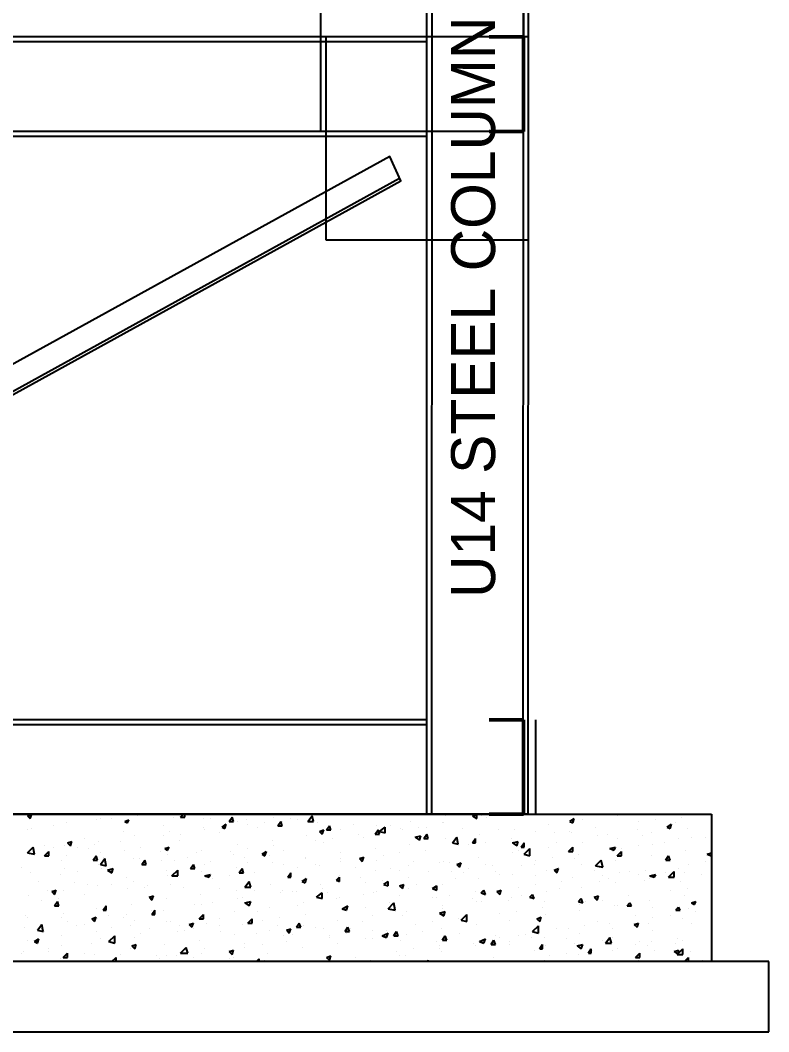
# Model space of a CAD drawing. Header units: millimetres. Extents: x -23396 to 106750, y 116 to 66281.
# Drawn here: x 90752 to 91704, y 38475 to 39760 of the extents above; entities that cross this region are included whole.
import ezdxf

# ---------------------------------------------------------------- set-up
doc = ezdxf.new("R2010")
doc.units = ezdxf.units.MM
doc.layers.add('Wall', color=1, linetype='Continuous', lineweight=50)

# ---------------------------------------------------------------- blocks, each defined once
blk = doc.blocks.new('u14 shaft')
at = {"color": 0}
for p, q in [((-6098.016, 421.79), (-6093.016, 16803.84)), ((-6090.516, 421.79), (-6085.516, 16803.84)), ((-5955.266, 421.79), (-5950.266, 16803.84)), ((-5947.766, 421.79), (-5942.766, 16803.84)), ((-6098.016, 1571.49), (-7596.616, 1571.49)), ((-6098.016, 1563.99), (-7596.616, 1563.99)), ((-6098.016, 1431.79), (-7596.616, 1431.79)), ((-6098.016, 1424.29), (-7596.616, 1424.29)), ((-6098.016, 561.49), (-7596.616, 561.49)), ((-6098.016, 553.99), (-7596.616, 553.99)), ((-5937.166, 561.49), (-5937.166, 421.79)), ((-7831.566, 421.79), (-5676.816, 421.79)), ((-5947.766, 421.79), (-7757.516, 421.79)), ((-7596.616, 421.79), (-5896.966, 421.79)), ((-6688.566, 419.64), (-6682.216, 421.79)), ((-6688.566, 419.64), (-6684.366, 415.44)), ((-6684.366, 415.44), (-6682.216, 421.79)), ((-6525.616, 421.79), (-6525.616, 421.79)), ((-6525.616, 419.64), (-6525.616, 419.64)), ((-6462.116, 417.59), (-6457.866, 421.79)), ((-6455.766, 417.59), (-6455.766, 421.79)), ((-6273.716, 411.24), (-6267.366, 419.64)), ((-6265.266, 411.24), (-6267.366, 419.64)), ((-6070.516, 419.64), (-6070.516, 419.64)), ((-6030.316, 419.64), (-6023.966, 421.79)), ((-6030.316, 419.64), (-6023.966, 415.44)), ((-6023.966, 415.44), (-6023.966, 421.79)), ((-6017.616, 419.64), (-6017.616, 419.64)), ((-5985.866, 419.64), (-5985.866, 419.64)), ((-5937.166, 421.79), (-5886.366, 421.79)), ((-5816.516, 419.64), (-5816.516, 419.64)), ((-5676.816, 421.79), (-5676.816, 203.77)), ((-6650.466, 404.84), (-6650.466, 404.84)), ((-6631.416, 409.09), (-6631.416, 409.09)), ((-6586.966, 413.29), (-6586.966, 413.29)), ((-6580.616, 415.44), (-6580.616, 415.44)), ((-6563.716, 415.44), (-6563.716, 415.44)), ((-6544.666, 411.24), (-6538.316, 413.29)), ((-6544.666, 411.24), (-6540.416, 409.09)), ((-6540.416, 409.09), (-6538.316, 413.29)), ((-6487.516, 404.84), (-6487.516, 404.84)), ((-6472.666, 417.59), (-6472.666, 417.59)), ((-6462.116, 417.59), (-6455.766, 417.59)), ((-6428.216, 415.44), (-6428.216, 415.44)), ((-6417.666, 415.44), (-6417.666, 415.44)), ((-6400.716, 402.74), (-6394.366, 406.99)), ((-6396.466, 400.64), (-6394.366, 406.99)), ((-6390.116, 411.24), (-6385.916, 417.59)), ((-6390.116, 411.24), (-6383.766, 411.24)), ((-6383.766, 411.24), (-6385.916, 417.59)), ((-6377.416, 411.24), (-6377.416, 411.24)), ((-6364.716, 413.29), (-6364.716, 413.29)), ((-6362.616, 406.99), (-6362.616, 406.99)), ((-6337.216, 409.09), (-6337.216, 409.09)), ((-6324.516, 417.59), (-6324.516, 417.59)), ((-6318.166, 404.84), (-6313.916, 411.24)), ((-6318.166, 404.84), (-6311.816, 404.84)), ((-6311.816, 404.84), (-6313.916, 411.24)), ((-6311.816, 411.24), (-6311.816, 411.24)), ((-6299.116, 415.44), (-6299.116, 415.44)), ((-6288.516, 413.29), (-6288.516, 413.29)), ((-6273.716, 411.24), (-6265.266, 411.24)), ((-6258.916, 409.09), (-6258.916, 409.09)), ((-6246.216, 398.49), (-6241.966, 404.84)), ((-6239.866, 398.49), (-6241.966, 404.84)), ((-6205.966, 406.99), (-6205.966, 406.99)), ((-6172.116, 404.84), (-6172.116, 404.84)), ((-6150.966, 404.84), (-6150.966, 404.84)), ((-6121.316, 411.24), (-6121.316, 411.24)), ((-6074.766, 409.09), (-6074.766, 409.09)), ((-6072.616, 409.09), (-6072.616, 409.09)), ((-6009.116, 417.59), (-6009.116, 417.59)), ((-5918.116, 406.99), (-5918.116, 406.99)), ((-5886.366, 411.24), (-5880.016, 415.44)), ((-5886.366, 411.24), (-5882.116, 409.09)), ((-5882.116, 409.09), (-5880.016, 415.44)), ((-5867.316, 413.29), (-5867.316, 413.29)), ((-5784.766, 411.24), (-5784.766, 411.24)), ((-5759.366, 413.29), (-5759.366, 413.29)), ((-5742.416, 402.74), (-5736.066, 406.99)), ((-5738.216, 400.64), (-5736.066, 406.99)), ((-5729.716, 409.09), (-5729.716, 409.09)), ((-5721.266, 417.59), (-5721.266, 417.59)), ((-6688.566, 398.49), (-6688.566, 398.49)), ((-6682.216, 400.64), (-6682.216, 400.64)), ((-6546.766, 396.44), (-6546.766, 396.44)), ((-6529.816, 390.04), (-6529.816, 390.04)), ((-6487.516, 390.04), (-6487.516, 390.04)), ((-6479.016, 396.44), (-6479.016, 396.44)), ((-6462.116, 392.14), (-6462.116, 392.14)), ((-6428.216, 402.74), (-6428.216, 402.74)), ((-6426.116, 398.49), (-6426.116, 398.49)), ((-6404.966, 394.29), (-6404.966, 394.29)), ((-6400.716, 402.74), (-6396.466, 400.64)), ((-6347.816, 402.74), (-6347.816, 402.74)), ((-6275.816, 390.04), (-6275.816, 390.04)), ((-6256.766, 396.44), (-6250.416, 398.49)), ((-6256.766, 396.44), (-6252.566, 392.14)), ((-6252.566, 392.14), (-6250.416, 398.49)), ((-6246.216, 398.49), (-6239.866, 398.49)), ((-6225.016, 398.49), (-6225.016, 398.49)), ((-6199.616, 392.14), (-6199.616, 392.14)), ((-6174.216, 392.14), (-6170.016, 398.49)), ((-6174.216, 392.14), (-6167.866, 392.14)), ((-6167.866, 392.14), (-6170.016, 398.49)), ((-6167.866, 396.44), (-6159.416, 402.74)), ((-6167.866, 396.44), (-6159.416, 394.29)), ((-6159.416, 394.29), (-6159.416, 402.74)), ((-6136.116, 400.64), (-6136.116, 400.64)), ((-6134.016, 398.49), (-6134.016, 398.49)), ((-6114.966, 387.94), (-6106.516, 390.04)), ((-6110.716, 402.74), (-6110.716, 402.74)), ((-6108.616, 383.69), (-6106.516, 390.04)), ((-6102.266, 385.79), (-6098.016, 392.14)), ((-6098.016, 402.74), (-6098.016, 402.74)), ((-6095.916, 385.79), (-6098.016, 392.14)), ((-6045.116, 400.64), (-6045.116, 400.64)), ((-6019.716, 392.14), (-6019.716, 392.14)), ((-5992.216, 398.49), (-5992.216, 398.49)), ((-5968.916, 398.49), (-5968.916, 398.49)), ((-5937.166, 396.44), (-5937.166, 396.44)), ((-5909.666, 394.29), (-5909.666, 394.29)), ((-5886.366, 396.44), (-5886.366, 396.44)), ((-5884.266, 394.29), (-5884.266, 394.29)), ((-5848.266, 402.74), (-5848.266, 402.74)), ((-5846.166, 390.04), (-5846.166, 390.04)), ((-5831.316, 392.14), (-5831.316, 392.14)), ((-5786.866, 398.49), (-5786.866, 398.49)), ((-5778.416, 390.04), (-5778.416, 390.04)), ((-5765.716, 394.29), (-5765.716, 394.29)), ((-5742.416, 402.74), (-5738.216, 400.64)), ((-5712.816, 400.64), (-5712.816, 400.64)), ((-6663.166, 375.19), (-6663.166, 375.19)), ((-6633.566, 375.19), (-6633.566, 375.19)), ((-6629.316, 379.49), (-6622.966, 381.54)), ((-6629.316, 379.49), (-6625.066, 375.19)), ((-6625.066, 375.19), (-6622.966, 381.54)), ((-6603.916, 385.79), (-6603.916, 385.79)), ((-6589.116, 377.34), (-6589.116, 377.34)), ((-6582.766, 381.54), (-6582.766, 381.54)), ((-6551.016, 381.54), (-6551.016, 381.54)), ((-6464.216, 383.69), (-6464.216, 383.69)), ((-6377.416, 377.34), (-6377.416, 377.34)), ((-6326.616, 383.69), (-6326.616, 383.69)), ((-6324.516, 375.19), (-6324.516, 375.19)), ((-6263.116, 383.69), (-6263.116, 383.69)), ((-6250.416, 379.49), (-6250.416, 379.49)), ((-6237.716, 385.79), (-6237.716, 385.79)), ((-6191.166, 387.94), (-6191.166, 387.94)), ((-6123.416, 377.34), (-6123.416, 377.34)), ((-6114.966, 387.94), (-6108.616, 383.69)), ((-6102.266, 385.79), (-6095.916, 385.79)), ((-6070.516, 385.79), (-6070.516, 385.79)), ((-6059.916, 379.49), (-6053.566, 387.94)), ((-6059.916, 379.49), (-6051.466, 377.34)), ((-6051.466, 377.34), (-6053.566, 387.94)), ((-6036.666, 377.34), (-6036.666, 377.34)), ((-6030.316, 379.49), (-6026.066, 385.79)), ((-6030.316, 379.49), (-6026.066, 379.49)), ((-6026.066, 379.49), (-6026.066, 385.79)), ((-6011.266, 379.49), (-6011.266, 379.49)), ((-5973.166, 385.79), (-5973.166, 385.79)), ((-5971.016, 379.49), (-5962.566, 381.54)), ((-5971.016, 379.49), (-5964.666, 375.19)), ((-5964.666, 375.19), (-5962.566, 381.54)), ((-5958.316, 373.14), (-5954.116, 379.49)), ((-5954.116, 373.14), (-5954.116, 379.49)), ((-5905.416, 379.49), (-5905.416, 379.49)), ((-5867.316, 379.49), (-5867.316, 379.49)), ((-5816.516, 385.79), (-5816.516, 385.79)), ((-5784.766, 375.19), (-5784.766, 375.19)), ((-5763.616, 377.34), (-5763.616, 377.34)), ((-5746.666, 379.49), (-5746.666, 379.49)), ((-5725.516, 385.79), (-5725.516, 385.79)), ((-5706.466, 387.94), (-5706.466, 387.94)), ((-5685.266, 387.94), (-5685.266, 387.94)), ((-6688.566, 364.64), (-6680.116, 373.14)), ((-6688.566, 364.64), (-6678.016, 362.54)), ((-6684.366, 368.84), (-6684.366, 368.84)), ((-6684.366, 362.54), (-6684.366, 362.54)), ((-6678.016, 362.54), (-6680.116, 373.14)), ((-6678.016, 364.64), (-6678.016, 364.64)), ((-6663.166, 360.39), (-6656.816, 366.74)), ((-6663.166, 360.39), (-6656.816, 360.39)), ((-6656.816, 360.39), (-6656.816, 366.74)), ((-6650.466, 373.14), (-6650.466, 373.14)), ((-6631.416, 360.39), (-6631.416, 360.39)), ((-6614.516, 373.14), (-6614.516, 373.14)), ((-6597.566, 370.99), (-6597.566, 370.99)), ((-6591.216, 354.04), (-6586.966, 360.39)), ((-6584.866, 354.04), (-6586.966, 360.39)), ((-6580.616, 364.64), (-6580.616, 364.64)), ((-6544.666, 368.84), (-6544.666, 368.84)), ((-6521.366, 373.14), (-6521.366, 373.14)), ((-6491.716, 366.74), (-6491.716, 366.74)), ((-6485.366, 370.99), (-6479.016, 373.14)), ((-6485.366, 370.99), (-6481.166, 368.84)), ((-6481.166, 368.84), (-6479.016, 373.14)), ((-6481.166, 362.54), (-6481.166, 362.54)), ((-6438.816, 364.64), (-6438.816, 364.64)), ((-6430.366, 368.84), (-6430.366, 368.84)), ((-6388.016, 366.74), (-6388.016, 366.74)), ((-6383.766, 362.54), (-6383.766, 362.54)), ((-6362.616, 370.99), (-6362.616, 370.99)), ((-6341.466, 362.54), (-6335.116, 366.74)), ((-6341.466, 362.54), (-6337.216, 360.39)), ((-6337.216, 360.39), (-6335.116, 366.74)), ((-6330.866, 360.39), (-6330.866, 360.39)), ((-6309.716, 368.84), (-6309.716, 368.84)), ((-6225.016, 364.64), (-6225.016, 364.64)), ((-6174.216, 370.99), (-6174.216, 370.99)), ((-6161.516, 360.39), (-6161.516, 360.39)), ((-6138.266, 364.64), (-6138.266, 364.64)), ((-6100.166, 368.84), (-6100.166, 368.84)), ((-5971.016, 364.64), (-5971.016, 364.64)), ((-5962.566, 368.84), (-5962.566, 368.84)), ((-5958.316, 373.14), (-5954.116, 373.14)), ((-5954.116, 362.54), (-5945.616, 370.99)), ((-5954.116, 362.54), (-5945.616, 360.39)), ((-5945.616, 360.39), (-5945.616, 370.99)), ((-5918.116, 373.14), (-5918.116, 373.14)), ((-5888.466, 366.74), (-5882.116, 373.14)), ((-5888.466, 366.74), (-5882.116, 366.74)), ((-5882.116, 366.74), (-5882.116, 373.14)), ((-5873.666, 362.54), (-5873.666, 362.54)), ((-5827.116, 370.99), (-5818.616, 373.14)), ((-5827.116, 370.99), (-5820.766, 368.84)), ((-5822.866, 366.74), (-5822.866, 366.74)), ((-5820.766, 368.84), (-5818.616, 373.14)), ((-5816.516, 360.39), (-5810.166, 366.74)), ((-5816.516, 360.39), (-5810.166, 360.39)), ((-5810.166, 370.99), (-5810.166, 370.99)), ((-5810.166, 360.39), (-5810.166, 366.74)), ((-5765.716, 360.39), (-5765.716, 360.39)), ((-5744.566, 354.04), (-5740.316, 360.39)), ((-5738.216, 354.04), (-5740.316, 360.39)), ((-5714.916, 368.84), (-5714.916, 368.84)), ((-5683.166, 362.54), (-5676.816, 364.64)), ((-5683.166, 362.54), (-5676.816, 360.39)), ((-5676.816, 360.39), (-5676.816, 360.39)), ((-6637.766, 354.04), (-6637.766, 354.04)), ((-6591.216, 354.04), (-6584.866, 354.04)), ((-6582.766, 347.69), (-6582.766, 347.69)), ((-6580.616, 347.69), (-6574.266, 356.19)), ((-6580.616, 347.69), (-6572.166, 345.59)), ((-6576.416, 358.34), (-6576.416, 358.34)), ((-6572.166, 345.59), (-6574.266, 356.19)), ((-6531.966, 356.19), (-6531.966, 356.19)), ((-6523.466, 356.19), (-6523.466, 356.19)), ((-6519.266, 347.69), (-6515.016, 354.04)), ((-6519.266, 347.69), (-6512.916, 347.69)), ((-6512.916, 347.69), (-6515.016, 354.04)), ((-6515.016, 349.84), (-6515.016, 349.84)), ((-6489.616, 354.04), (-6489.616, 354.04)), ((-6470.566, 354.04), (-6470.566, 354.04)), ((-6451.516, 358.34), (-6451.516, 358.34)), ((-6447.266, 341.39), (-6443.066, 347.69)), ((-6440.916, 341.39), (-6443.066, 347.69)), ((-6426.116, 347.69), (-6426.116, 347.69)), ((-6417.666, 351.89), (-6417.666, 351.89)), ((-6366.866, 358.34), (-6366.866, 358.34)), ((-6362.616, 349.84), (-6362.616, 349.84)), ((-6326.616, 349.84), (-6326.616, 349.84)), ((-6309.716, 347.69), (-6309.716, 347.69)), ((-6277.966, 358.34), (-6277.966, 358.34)), ((-6277.966, 356.19), (-6277.966, 356.19)), ((-6263.116, 347.69), (-6263.116, 347.69)), ((-6256.766, 345.59), (-6256.766, 345.59)), ((-6225.016, 356.19), (-6225.016, 356.19)), ((-6225.016, 351.89), (-6225.016, 351.89)), ((-6197.516, 356.19), (-6191.166, 358.34)), ((-6197.516, 356.19), (-6193.266, 351.89)), ((-6193.266, 351.89), (-6191.166, 358.34)), ((-6172.116, 354.04), (-6172.116, 354.04)), ((-6125.566, 345.59), (-6125.566, 345.59)), ((-6117.066, 351.89), (-6117.066, 351.89)), ((-6078.966, 349.84), (-6078.966, 349.84)), ((-6072.616, 351.89), (-6072.616, 351.89)), ((-6064.166, 349.84), (-6064.166, 349.84)), ((-6053.566, 347.69), (-6047.216, 349.84)), ((-6053.566, 347.69), (-6049.366, 343.49)), ((-6049.366, 343.49), (-6047.216, 349.84)), ((-6021.816, 358.34), (-6021.816, 358.34)), ((-6021.816, 358.34), (-6021.816, 358.34)), ((-6011.266, 347.69), (-6011.266, 347.69)), ((-6000.666, 345.59), (-6000.666, 345.59)), ((-5958.316, 345.59), (-5958.316, 345.59)), ((-5939.266, 347.69), (-5939.266, 347.69)), ((-5937.166, 354.04), (-5937.166, 354.04)), ((-5911.766, 358.34), (-5911.766, 358.34)), ((-5880.016, 356.19), (-5880.016, 356.19)), ((-5869.416, 347.69), (-5869.416, 347.69)), ((-5848.266, 345.59), (-5839.816, 354.04)), ((-5848.266, 345.59), (-5837.666, 343.49)), ((-5837.666, 343.49), (-5839.816, 354.04)), ((-5818.616, 354.04), (-5818.616, 354.04)), ((-5744.566, 354.04), (-5738.216, 354.04)), ((-5710.666, 347.69), (-5710.666, 347.69)), ((-5685.266, 351.89), (-5685.266, 351.89)), ((-6697.066, 343.49), (-6697.066, 343.49)), ((-6684.366, 335.04), (-6684.366, 335.04)), ((-6639.916, 332.89), (-6639.916, 332.89)), ((-6633.566, 341.39), (-6633.566, 341.39)), ((-6614.516, 337.09), (-6614.516, 337.09)), ((-6578.516, 341.39), (-6578.516, 341.39)), ((-6570.066, 339.24), (-6561.566, 341.39)), ((-6570.066, 339.24), (-6563.716, 335.04)), ((-6563.716, 335.04), (-6561.566, 341.39)), ((-6483.266, 339.24), (-6483.266, 339.24)), ((-6481.166, 330.74), (-6481.166, 330.74)), ((-6474.816, 330.74), (-6466.316, 339.24)), ((-6474.816, 330.74), (-6466.316, 330.74)), ((-6466.316, 330.74), (-6466.316, 339.24)), ((-6447.266, 341.39), (-6440.916, 341.39)), ((-6430.366, 337.09), (-6430.366, 337.09)), ((-6426.116, 330.74), (-6417.666, 332.89)), ((-6426.116, 330.74), (-6419.766, 328.64)), ((-6419.766, 328.64), (-6417.666, 332.89)), ((-6390.116, 330.74), (-6390.116, 330.74)), ((-6379.566, 343.49), (-6379.566, 343.49)), ((-6375.316, 335.04), (-6371.066, 341.39)), ((-6375.316, 335.04), (-6368.966, 335.04)), ((-6368.966, 335.04), (-6371.066, 341.39)), ((-6352.016, 335.04), (-6352.016, 335.04)), ((-6303.366, 328.64), (-6299.116, 335.04)), ((-6299.116, 328.64), (-6299.116, 335.04)), ((-6288.516, 343.49), (-6288.516, 343.49)), ((-6227.166, 330.74), (-6227.166, 330.74)), ((-6203.866, 343.49), (-6203.866, 343.49)), ((-6174.216, 339.24), (-6174.216, 339.24)), ((-6150.966, 341.39), (-6150.966, 341.39)), ((-6138.266, 339.24), (-6138.266, 339.24)), ((-6095.916, 337.09), (-6095.916, 337.09)), ((-6062.066, 337.09), (-6062.066, 337.09)), ((-6043.016, 335.04), (-6043.016, 335.04)), ((-6036.666, 341.39), (-6036.666, 341.39)), ((-5996.416, 337.09), (-5996.416, 337.09)), ((-5990.066, 332.89), (-5990.066, 332.89)), ((-5971.016, 332.89), (-5971.016, 332.89)), ((-5937.166, 330.74), (-5937.166, 330.74)), ((-5920.216, 339.24), (-5920.216, 339.24)), ((-5909.666, 339.24), (-5903.316, 341.39)), ((-5909.666, 339.24), (-5905.416, 335.04)), ((-5905.416, 335.04), (-5903.316, 341.39)), ((-5903.316, 343.49), (-5903.316, 343.49)), ((-5850.366, 339.24), (-5850.366, 339.24)), ((-5837.666, 330.74), (-5837.666, 330.74)), ((-5812.266, 335.04), (-5812.266, 335.04)), ((-5797.466, 337.09), (-5797.466, 337.09)), ((-5784.766, 332.89), (-5784.766, 332.89)), ((-5774.166, 339.24), (-5774.166, 339.24)), ((-5767.816, 330.74), (-5759.366, 332.89)), ((-5767.816, 330.74), (-5761.466, 328.64)), ((-5761.466, 328.64), (-5759.366, 332.89)), ((-5744.566, 335.04), (-5744.566, 335.04)), ((-5740.316, 328.64), (-5731.866, 337.09)), ((-5731.866, 328.64), (-5731.866, 337.09)), ((-5725.516, 341.39), (-5725.516, 341.39)), ((-5717.016, 335.04), (-5717.016, 335.04)), ((-5691.616, 332.89), (-5691.616, 332.89)), ((-6671.666, 322.29), (-6671.666, 322.29)), ((-6618.716, 320.24), (-6618.716, 320.24)), ((-6599.666, 318.09), (-6599.666, 318.09)), ((-6584.866, 315.94), (-6584.866, 315.94)), ((-6563.716, 318.09), (-6563.716, 318.09)), ((-6542.516, 328.64), (-6542.516, 328.64)), ((-6531.966, 322.29), (-6531.966, 322.29)), ((-6510.766, 315.94), (-6510.766, 315.94)), ((-6476.916, 318.09), (-6476.916, 318.09)), ((-6415.516, 326.54), (-6415.516, 326.54)), ((-6366.866, 313.79), (-6360.516, 322.29)), ((-6358.366, 313.79), (-6360.516, 322.29)), ((-6328.766, 318.09), (-6328.766, 318.09)), ((-6303.366, 328.64), (-6299.116, 328.64)), ((-6282.166, 322.29), (-6275.816, 326.54)), ((-6282.166, 322.29), (-6277.966, 320.24)), ((-6277.966, 320.24), (-6275.816, 326.54)), ((-6277.966, 324.44), (-6277.966, 324.44)), ((-6254.666, 318.09), (-6254.666, 318.09)), ((-6231.366, 324.44), (-6227.166, 328.64)), ((-6231.366, 324.44), (-6227.166, 322.29)), ((-6227.166, 322.29), (-6227.166, 328.64)), ((-6195.416, 328.64), (-6195.416, 328.64)), ((-6189.066, 320.24), (-6189.066, 320.24)), ((-6163.666, 324.44), (-6163.666, 324.44)), ((-6161.516, 318.09), (-6155.166, 322.29)), ((-6161.516, 318.09), (-6155.166, 315.94)), ((-6155.166, 315.94), (-6155.166, 322.29)), ((-6138.266, 315.94), (-6131.916, 318.09)), ((-6138.266, 315.94), (-6134.016, 311.74)), ((-6134.016, 311.74), (-6131.916, 318.09)), ((-6125.566, 328.64), (-6125.566, 328.64)), ((-6112.866, 318.09), (-6112.866, 318.09)), ((-6089.566, 311.74), (-6083.216, 315.94)), ((-6083.216, 309.59), (-6083.216, 315.94)), ((-6074.766, 318.09), (-6074.766, 318.09)), ((-6055.716, 326.54), (-6055.716, 326.54)), ((-6021.816, 326.54), (-6021.816, 326.54)), ((-5937.166, 318.09), (-5937.166, 318.09)), ((-5899.066, 322.29), (-5899.066, 322.29)), ((-5882.116, 328.64), (-5882.116, 328.64)), ((-5841.916, 322.29), (-5841.916, 322.29)), ((-5829.216, 326.54), (-5829.216, 326.54)), ((-5818.616, 320.24), (-5818.616, 320.24)), ((-5776.316, 324.44), (-5776.316, 324.44)), ((-5767.816, 326.54), (-5767.816, 326.54)), ((-5740.316, 328.64), (-5731.866, 328.64)), ((-5723.366, 322.29), (-5723.366, 322.29)), ((-6686.466, 301.14), (-6686.466, 301.14)), ((-6658.966, 309.59), (-6658.966, 309.59)), ((-6652.616, 307.49), (-6646.266, 309.59)), ((-6652.616, 307.49), (-6648.366, 303.29)), ((-6648.366, 303.29), (-6646.266, 309.59)), ((-6635.666, 309.59), (-6635.666, 309.59)), ((-6603.916, 303.29), (-6603.916, 303.29)), ((-6540.416, 311.74), (-6540.416, 311.74)), ((-6515.016, 313.79), (-6515.016, 313.79)), ((-6508.666, 298.99), (-6502.316, 301.14)), ((-6504.416, 294.79), (-6502.316, 301.14)), ((-6457.866, 313.79), (-6457.866, 313.79)), ((-6432.466, 303.29), (-6432.466, 303.29)), ((-6404.966, 311.74), (-6404.966, 311.74)), ((-6379.566, 309.59), (-6379.566, 309.59)), ((-6366.866, 313.79), (-6358.366, 313.79)), ((-6352.016, 309.59), (-6352.016, 309.59)), ((-6313.916, 305.39), (-6313.916, 305.39)), ((-6311.816, 309.59), (-6311.816, 309.59)), ((-6297.016, 307.49), (-6297.016, 307.49)), ((-6290.666, 307.49), (-6290.666, 307.49)), ((-6261.016, 298.99), (-6252.566, 305.39)), ((-6252.566, 311.74), (-6252.566, 311.74)), ((-6252.566, 296.94), (-6252.566, 305.39)), ((-6244.066, 305.39), (-6244.066, 305.39)), ((-6191.166, 303.29), (-6191.166, 303.29)), ((-6176.366, 305.39), (-6176.366, 305.39)), ((-6172.116, 307.49), (-6172.116, 307.49)), ((-6138.266, 301.14), (-6138.266, 301.14)), ((-6125.566, 311.74), (-6125.566, 311.74)), ((-6089.566, 311.74), (-6083.216, 309.59)), ((-6064.166, 301.14), (-6064.166, 301.14)), ((-6026.066, 307.49), (-6026.066, 307.49)), ((-6017.616, 305.39), (-6013.366, 309.59)), ((-6017.616, 305.39), (-6011.266, 303.29)), ((-6011.266, 303.29), (-6013.366, 309.59)), ((-5994.316, 307.49), (-5987.966, 309.59)), ((-5994.316, 307.49), (-5990.066, 303.29)), ((-5990.066, 303.29), (-5987.966, 309.59)), ((-5962.566, 313.79), (-5962.566, 313.79)), ((-5958.316, 301.14), (-5958.316, 301.14)), ((-5945.616, 298.99), (-5941.416, 303.29)), ((-5939.266, 296.94), (-5941.416, 303.29)), ((-5920.216, 307.49), (-5920.216, 307.49)), ((-5901.166, 311.74), (-5901.166, 311.74)), ((-5869.416, 313.79), (-5869.416, 313.79)), ((-5850.366, 298.99), (-5844.016, 301.14)), ((-5846.166, 294.79), (-5844.016, 301.14)), ((-5799.566, 301.14), (-5799.566, 301.14)), ((-5738.216, 309.59), (-5738.216, 309.59)), ((-5717.016, 301.14), (-5717.016, 301.14)), ((-5712.816, 311.74), (-5712.816, 311.74)), ((-6667.416, 294.79), (-6667.416, 294.79)), ((-6648.366, 286.34), (-6644.116, 292.64)), ((-6648.366, 286.34), (-6642.016, 286.34)), ((-6642.016, 286.34), (-6644.116, 292.64)), ((-6642.016, 296.94), (-6642.016, 296.94)), ((-6576.416, 279.99), (-6572.166, 286.34)), ((-6572.166, 279.99), (-6572.166, 286.34)), ((-6534.066, 288.44), (-6534.066, 288.44)), ((-6508.666, 298.99), (-6504.416, 294.79)), ((-6483.266, 296.94), (-6483.266, 296.94)), ((-6440.916, 288.44), (-6440.916, 288.44)), ((-6430.366, 288.44), (-6430.366, 288.44)), ((-6415.516, 290.59), (-6415.516, 290.59)), ((-6377.416, 296.94), (-6377.416, 296.94)), ((-6371.066, 298.99), (-6371.066, 298.99)), ((-6366.866, 290.59), (-6358.366, 292.64)), ((-6366.866, 290.59), (-6360.516, 286.34)), ((-6360.516, 286.34), (-6358.366, 292.64)), ((-6288.516, 286.34), (-6288.516, 286.34)), ((-6280.066, 290.59), (-6280.066, 290.59)), ((-6261.016, 298.99), (-6252.566, 296.94)), ((-6231.366, 296.94), (-6231.366, 296.94)), ((-6227.166, 298.99), (-6227.166, 298.99)), ((-6222.916, 282.09), (-6214.466, 286.34)), ((-6216.566, 279.99), (-6214.466, 286.34)), ((-6155.166, 282.09), (-6146.716, 290.59)), ((-6153.066, 290.59), (-6153.066, 290.59)), ((-6144.616, 279.99), (-6146.716, 290.59)), ((-6089.566, 298.99), (-6089.566, 298.99)), ((-6083.216, 298.99), (-6083.216, 298.99)), ((-6074.766, 286.34), (-6074.766, 286.34)), ((-6030.316, 296.94), (-6030.316, 296.94)), ((-6023.966, 292.64), (-6023.966, 292.64)), ((-6017.616, 292.64), (-6017.616, 292.64)), ((-5977.366, 294.79), (-5977.366, 294.79)), ((-5973.166, 298.99), (-5973.166, 298.99)), ((-5945.616, 298.99), (-5939.266, 296.94)), ((-5924.466, 292.64), (-5924.466, 292.64)), ((-5873.666, 292.64), (-5869.416, 296.94)), ((-5873.666, 292.64), (-5867.316, 290.59)), ((-5871.566, 288.44), (-5871.566, 288.44)), ((-5867.316, 290.59), (-5869.416, 296.94)), ((-5863.066, 292.64), (-5863.066, 292.64)), ((-5850.366, 298.99), (-5846.166, 294.79)), ((-5837.666, 294.79), (-5837.666, 294.79)), ((-5820.766, 286.34), (-5820.766, 286.34)), ((-5816.516, 286.34), (-5816.516, 286.34)), ((-5801.716, 286.34), (-5797.466, 290.59)), ((-5801.716, 286.34), (-5795.366, 286.34)), ((-5795.366, 286.34), (-5797.466, 290.59)), ((-5767.816, 294.79), (-5767.816, 294.79)), ((-5706.466, 290.59), (-5700.116, 292.64)), ((-5706.466, 290.59), (-5702.216, 288.44)), ((-5702.216, 288.44), (-5700.116, 292.64)), ((-6690.716, 271.49), (-6690.716, 271.49)), ((-6688.566, 269.39), (-6688.566, 269.39)), ((-6637.766, 269.39), (-6637.766, 269.39)), ((-6635.666, 275.69), (-6635.666, 275.69)), ((-6593.316, 267.29), (-6586.966, 269.39)), ((-6589.116, 263.04), (-6586.966, 269.39)), ((-6586.966, 282.09), (-6586.966, 282.09)), ((-6576.416, 279.99), (-6572.166, 279.99)), ((-6567.916, 271.49), (-6567.916, 271.49)), ((-6546.766, 269.39), (-6546.766, 269.39)), ((-6542.516, 273.64), (-6542.516, 273.64)), ((-6504.416, 273.64), (-6500.216, 279.99)), ((-6504.416, 279.99), (-6504.416, 279.99)), ((-6504.416, 273.64), (-6500.216, 273.64)), ((-6500.216, 273.64), (-6500.216, 279.99)), ((-6487.516, 279.99), (-6487.516, 279.99)), ((-6434.566, 267.29), (-6428.216, 273.64)), ((-6432.466, 269.39), (-6432.466, 269.39)), ((-6428.216, 267.29), (-6428.216, 273.64)), ((-6381.666, 277.84), (-6381.666, 277.84)), ((-6347.816, 277.84), (-6347.816, 277.84)), ((-6330.866, 284.19), (-6330.866, 284.19)), ((-6316.066, 269.39), (-6316.066, 269.39)), ((-6277.966, 273.64), (-6277.966, 273.64)), ((-6222.916, 282.09), (-6216.566, 279.99)), ((-6214.466, 282.09), (-6214.466, 282.09)), ((-6189.066, 284.19), (-6189.066, 284.19)), ((-6178.466, 271.49), (-6178.466, 271.49)), ((-6155.166, 282.09), (-6144.616, 279.99)), ((-6134.016, 271.49), (-6134.016, 271.49)), ((-6127.666, 277.84), (-6127.666, 277.84)), ((-6078.966, 275.69), (-6070.516, 277.84)), ((-6078.966, 275.69), (-6072.616, 271.49)), ((-6074.766, 282.09), (-6074.766, 282.09)), ((-6072.616, 271.49), (-6070.516, 277.84)), ((-6047.216, 265.14), (-6038.766, 273.64)), ((-6038.766, 263.04), (-6038.766, 273.64)), ((-5990.066, 275.69), (-5990.066, 275.69)), ((-5964.666, 277.84), (-5964.666, 277.84)), ((-5935.066, 267.29), (-5928.716, 269.39)), ((-5930.816, 263.04), (-5928.716, 269.39)), ((-5926.566, 284.19), (-5926.566, 284.19)), ((-5922.366, 273.64), (-5922.366, 273.64)), ((-5871.566, 279.99), (-5871.566, 279.99)), ((-5789.016, 271.49), (-5789.016, 271.49)), ((-5763.616, 284.19), (-5763.616, 284.19)), ((-5763.616, 269.39), (-5763.616, 269.39)), ((-5738.216, 271.49), (-5738.216, 271.49)), ((-5729.716, 279.99), (-5725.516, 284.19)), ((-5729.716, 282.09), (-5729.716, 282.09)), ((-5729.716, 279.99), (-5723.366, 279.99)), ((-5723.366, 279.99), (-5725.516, 284.19)), ((-5710.666, 282.09), (-5710.666, 282.09)), ((-5700.116, 277.84), (-5700.116, 277.84)), ((-6692.816, 254.54), (-6692.816, 254.54)), ((-6673.766, 250.34), (-6667.416, 258.84)), ((-6669.516, 258.84), (-6669.516, 258.84)), ((-6665.316, 248.24), (-6667.416, 258.84)), ((-6667.416, 258.84), (-6667.416, 258.84)), ((-6629.316, 263.04), (-6629.316, 263.04)), ((-6616.616, 256.69), (-6616.616, 256.69)), ((-6603.916, 258.84), (-6603.916, 258.84)), ((-6593.316, 267.29), (-6589.116, 263.04)), ((-6584.866, 267.29), (-6584.866, 267.29)), ((-6563.716, 254.54), (-6563.716, 254.54)), ((-6536.166, 256.69), (-6536.166, 256.69)), ((-6529.816, 265.14), (-6529.816, 265.14)), ((-6483.266, 263.04), (-6483.266, 263.04)), ((-6476.916, 263.04), (-6476.916, 263.04)), ((-6464.216, 256.69), (-6464.216, 256.69)), ((-6449.416, 258.84), (-6443.066, 260.89)), ((-6449.416, 258.84), (-6445.166, 254.54)), ((-6445.166, 254.54), (-6443.066, 260.89)), ((-6434.566, 267.29), (-6428.216, 267.29)), ((-6424.016, 260.89), (-6424.016, 260.89)), ((-6404.966, 267.29), (-6404.966, 267.29)), ((-6404.966, 256.69), (-6404.966, 256.69)), ((-6371.066, 258.84), (-6371.066, 258.84)), ((-6362.616, 260.89), (-6356.266, 267.29)), ((-6362.616, 260.89), (-6356.266, 260.89)), ((-6356.266, 260.89), (-6356.266, 267.29)), ((-6341.466, 265.14), (-6341.466, 265.14)), ((-6318.166, 256.69), (-6318.166, 256.69)), ((-6290.666, 254.54), (-6286.416, 260.89)), ((-6290.666, 254.54), (-6284.316, 254.54)), ((-6284.316, 254.54), (-6286.416, 260.89)), ((-6280.066, 256.69), (-6280.066, 256.69)), ((-6263.116, 254.54), (-6263.116, 254.54)), ((-6229.266, 265.14), (-6229.266, 265.14)), ((-6218.666, 248.24), (-6214.466, 254.54)), ((-6212.316, 248.24), (-6214.466, 254.54)), ((-6193.266, 263.04), (-6193.266, 263.04)), ((-6114.966, 258.84), (-6114.966, 258.84)), ((-6089.566, 263.04), (-6089.566, 263.04)), ((-6051.466, 267.29), (-6051.466, 267.29)), ((-6047.216, 265.14), (-6038.766, 263.04)), ((-6023.966, 258.84), (-6023.966, 258.84)), ((-5975.266, 265.14), (-5975.266, 265.14)), ((-5941.416, 248.24), (-5932.916, 256.69)), ((-5935.066, 267.29), (-5930.816, 263.04)), ((-5932.916, 246.065), (-5932.916, 256.69)), ((-5865.216, 256.69), (-5865.216, 256.69)), ((-5846.166, 263.04), (-5846.166, 263.04)), ((-5827.116, 260.89), (-5827.116, 260.89)), ((-5791.116, 258.84), (-5784.766, 260.89)), ((-5791.116, 258.84), (-5786.866, 254.54)), ((-5786.866, 254.54), (-5784.766, 260.89)), ((-5769.966, 260.89), (-5769.966, 260.89)), ((-5719.166, 267.29), (-5719.166, 267.29)), ((-5706.466, 260.89), (-5706.466, 260.89)), ((-6673.766, 250.34), (-6665.316, 248.24)), ((-6663.166, 248.24), (-6663.166, 248.24)), ((-6637.766, 241.87), (-6637.766, 241.87)), ((-6586.966, 248.24), (-6586.966, 248.24)), ((-6567.916, 233.4), (-6559.466, 241.87)), ((-6559.466, 231.265), (-6559.466, 241.87)), ((-6529.816, 239.735), (-6529.816, 239.735)), ((-6521.366, 246.065), (-6521.366, 246.065)), ((-6508.666, 252.49), (-6508.666, 252.49)), ((-6466.316, 248.24), (-6466.316, 248.24)), ((-6455.766, 250.34), (-6455.766, 250.34)), ((-6443.066, 252.49), (-6443.066, 252.49)), ((-6402.816, 248.24), (-6402.816, 248.24)), ((-6381.666, 244), (-6381.666, 244)), ((-6349.916, 246.065), (-6349.916, 246.065)), ((-6330.866, 250.34), (-6330.866, 250.34)), ((-6309.716, 241.87), (-6309.716, 241.87)), ((-6305.466, 250.34), (-6299.116, 252.49)), ((-6305.466, 250.34), (-6301.216, 246.065)), ((-6301.216, 246.065), (-6299.116, 252.49)), ((-6297.016, 244), (-6297.016, 244)), ((-6250.416, 252.49), (-6250.416, 252.49)), ((-6241.966, 241.87), (-6241.966, 241.87)), ((-6241.966, 239.735), (-6241.966, 239.735)), ((-6218.666, 248.24), (-6212.316, 248.24)), ((-6216.566, 246.065), (-6216.566, 246.065)), ((-6210.216, 252.49), (-6210.216, 252.49)), ((-6178.466, 250.34), (-6178.466, 250.34)), ((-6163.666, 241.87), (-6155.166, 246.065)), ((-6163.666, 241.87), (-6157.316, 239.735)), ((-6157.316, 250.34), (-6157.316, 250.34)), ((-6157.316, 239.735), (-6155.166, 246.065)), ((-6146.716, 241.87), (-6142.466, 248.24)), ((-6146.716, 241.87), (-6140.366, 241.87)), ((-6140.366, 241.87), (-6142.466, 248.24)), ((-6127.666, 244), (-6127.666, 244)), ((-6104.366, 248.24), (-6104.366, 248.24)), ((-6076.866, 252.49), (-6076.866, 252.49)), ((-6074.766, 235.535), (-6070.516, 241.87)), ((-6068.416, 235.535), (-6070.516, 241.87)), ((-6049.366, 246.065), (-6049.366, 246.065)), ((-5996.416, 241.87), (-5996.416, 241.87)), ((-5990.066, 239.735), (-5990.066, 239.735)), ((-5962.566, 241.87), (-5962.566, 241.87)), ((-5951.966, 244), (-5951.966, 244)), ((-5943.516, 239.735), (-5943.516, 239.735)), ((-5941.416, 248.24), (-5932.916, 246.065)), ((-5924.466, 239.735), (-5924.466, 239.735)), ((-5905.416, 252.49), (-5905.416, 252.49)), ((-5888.466, 252.49), (-5888.466, 252.49)), ((-5871.566, 246.065), (-5871.566, 246.065)), ((-5833.466, 231.265), (-5827.116, 239.735)), ((-5824.966, 231.265), (-5827.116, 239.735)), ((-5822.866, 252.49), (-5822.866, 252.49)), ((-5822.866, 239.735), (-5822.866, 239.735)), ((-5763.616, 250.34), (-5763.616, 250.34)), ((-6688.566, 235.535), (-6688.566, 235.535)), ((-6678.016, 233.4), (-6671.666, 237.67)), ((-6678.016, 233.4), (-6673.766, 231.265)), ((-6673.766, 231.265), (-6671.666, 237.67)), ((-6637.766, 227.05), (-6637.766, 227.05)), ((-6593.316, 231.265), (-6593.316, 231.265)), ((-6580.616, 237.67), (-6580.616, 237.67)), ((-6567.916, 235.535), (-6567.916, 235.535)), ((-6567.916, 233.4), (-6559.466, 231.265)), ((-6534.066, 227.05), (-6527.716, 229.185)), ((-6534.066, 227.05), (-6529.816, 222.785)), ((-6529.816, 222.785), (-6527.716, 229.185)), ((-6485.366, 229.185), (-6485.366, 229.185)), ((-6462.116, 216.45), (-6453.616, 224.915)), ((-6451.516, 216.45), (-6453.616, 224.915)), ((-6434.566, 235.535), (-6434.566, 235.535)), ((-6366.866, 231.265), (-6366.866, 231.265)), ((-6366.866, 224.915), (-6366.866, 224.915)), ((-6341.466, 229.185), (-6341.466, 229.185)), ((-6305.466, 233.4), (-6305.466, 233.4)), ((-6282.166, 224.915), (-6282.166, 224.915)), ((-6229.266, 231.265), (-6229.266, 231.265)), ((-6189.066, 237.67), (-6189.066, 237.67)), ((-6178.466, 237.67), (-6178.466, 237.67)), ((-6136.116, 235.535), (-6136.116, 235.535)), ((-6083.216, 233.4), (-6083.216, 233.4)), ((-6078.966, 227.05), (-6078.966, 227.05)), ((-6074.766, 235.535), (-6068.416, 235.535)), ((-6028.166, 231.265), (-6028.166, 231.265)), ((-6026.066, 227.05), (-6026.066, 227.05)), ((-6021.816, 233.4), (-6021.816, 233.4)), ((-6019.716, 233.4), (-6011.266, 237.67)), ((-6019.716, 233.4), (-6013.366, 231.265)), ((-6015.466, 235.535), (-6015.466, 235.535)), ((-6013.366, 231.265), (-6011.266, 237.67)), ((-6002.766, 229.185), (-5998.566, 235.535)), ((-6002.766, 229.185), (-5996.416, 229.185)), ((-5996.416, 229.185), (-5998.566, 235.535)), ((-5975.266, 233.4), (-5975.266, 233.4)), ((-5975.266, 229.185), (-5975.266, 229.185)), ((-5930.816, 222.785), (-5926.566, 229.185)), ((-5926.566, 222.785), (-5926.566, 229.185)), ((-5922.366, 227.05), (-5922.366, 227.05)), ((-5890.616, 237.67), (-5890.616, 237.67)), ((-5880.016, 231.265), (-5880.016, 231.265)), ((-5875.766, 227.05), (-5867.316, 229.185)), ((-5875.766, 227.05), (-5869.416, 222.785)), ((-5869.416, 222.785), (-5867.316, 229.185)), ((-5869.416, 224.915), (-5869.416, 224.915)), ((-5837.666, 235.535), (-5837.666, 235.535)), ((-5833.466, 231.265), (-5824.966, 231.265)), ((-5789.016, 229.185), (-5789.016, 229.185)), ((-5782.666, 233.4), (-5782.666, 233.4)), ((-5772.066, 227.05), (-5772.066, 227.05)), ((-5765.716, 233.4), (-5765.716, 233.4)), ((-5729.716, 231.265), (-5729.716, 231.265)), ((-5727.616, 237.67), (-5727.616, 237.67)), ((-5719.166, 235.535), (-5719.166, 235.535)), ((-6697.066, 216.45), (-6697.066, 216.45)), ((-6694.916, 218.585), (-6694.916, 218.585)), ((-6656.816, 222.785), (-6656.816, 222.785)), ((-6656.816, 218.585), (-6656.816, 218.585)), ((-6635.666, 210.1), (-6629.316, 216.45)), ((-6635.666, 210.1), (-6629.316, 210.1)), ((-6629.316, 210.1), (-6629.316, 216.45)), ((-6603.916, 216.45), (-6603.916, 216.45)), ((-6589.116, 214.385), (-6589.116, 214.385)), ((-6563.716, 203.77), (-6557.366, 210.1)), ((-6557.366, 203.77), (-6557.366, 210.1)), ((-6551.016, 214.385), (-6551.016, 214.385)), ((-6536.166, 222.785), (-6536.166, 222.785)), ((-6498.066, 212.235), (-6498.066, 212.235)), ((-6483.266, 212.235), (-6483.266, 212.235)), ((-6468.466, 212.235), (-6468.466, 212.235)), ((-6462.116, 216.45), (-6451.516, 216.45)), ((-6443.066, 210.1), (-6443.066, 210.1)), ((-6430.366, 216.45), (-6430.366, 216.45)), ((-6426.116, 222.785), (-6426.116, 222.785)), ((-6390.116, 218.585), (-6383.766, 220.72)), ((-6390.116, 218.585), (-6385.916, 214.385)), ((-6385.916, 214.385), (-6383.766, 220.72)), ((-6383.766, 210.1), (-6383.766, 210.1)), ((-6332.966, 216.45), (-6332.966, 216.45)), ((-6246.216, 210.1), (-6239.866, 212.235)), ((-6246.216, 210.1), (-6241.966, 205.9)), ((-6241.966, 205.9), (-6239.866, 212.235)), ((-6203.866, 210.1), (-6203.866, 210.1)), ((-6142.466, 218.585), (-6142.466, 218.585)), ((-6138.266, 212.235), (-6138.266, 212.235)), ((-6129.766, 212.235), (-6129.766, 212.235)), ((-6117.066, 222.785), (-6117.066, 222.785)), ((-6078.966, 222.785), (-6078.966, 222.785)), ((-6076.866, 218.585), (-6076.866, 218.585)), ((-5998.566, 210.1), (-5998.566, 210.1)), ((-5939.266, 220.72), (-5939.266, 220.72)), ((-5930.816, 222.785), (-5926.566, 222.785)), ((-5916.016, 212.235), (-5916.016, 212.235)), ((-5890.616, 216.45), (-5890.616, 216.45)), ((-5873.666, 214.385), (-5873.666, 214.385)), ((-5858.866, 216.45), (-5854.616, 222.785)), ((-5858.866, 216.45), (-5854.616, 216.45)), ((-5854.616, 216.45), (-5854.616, 222.785)), ((-5852.516, 220.72), (-5852.516, 220.72)), ((-5822.866, 220.72), (-5822.866, 220.72)), ((-5816.516, 222.785), (-5816.516, 222.785)), ((-5789.016, 210.1), (-5782.666, 216.45)), ((-5789.016, 210.1), (-5782.666, 210.1)), ((-5782.666, 210.1), (-5782.666, 216.45)), ((-5761.466, 220.72), (-5761.466, 220.72)), ((-5731.866, 218.585), (-5725.516, 220.72)), ((-5731.866, 218.585), (-5725.516, 214.385)), ((-5727.616, 214.385), (-5719.166, 222.785)), ((-5727.616, 214.385), (-5719.166, 214.385)), ((-5725.516, 214.385), (-5725.516, 220.72)), ((-5725.516, 216.45), (-5725.516, 216.45)), ((-5719.166, 214.385), (-5719.166, 222.785)), ((-5717.016, 203.77), (-5710.666, 210.1)), ((-5710.666, 203.77), (-5710.666, 210.1)), ((-5708.566, 218.585), (-5708.566, 218.585)), ((-5592.166, 203.77), (-7956.466, 203.77)), ((-5676.816, 203.77), (-7831.566, 203.77)), ((-6639.916, 207.965), (-6639.916, 207.965)), ((-6563.716, 203.77), (-6563.716, 203.77)), ((-6493.866, 207.965), (-6493.866, 207.965)), ((-6390.116, 207.965), (-6390.116, 207.965)), ((-6349.916, 203.77), (-6345.666, 207.965)), ((-6345.666, 203.77), (-6345.666, 207.965)), ((-6337.216, 205.9), (-6337.216, 205.9)), ((-6241.966, 205.9), (-6241.966, 205.9)), ((-6180.566, 205.9), (-6180.566, 205.9)), ((-6098.016, 203.77), (-6095.916, 205.9)), ((-6095.916, 203.77), (-6095.916, 205.9)), ((-5979.516, 203.77), (-5979.516, 203.77)), ((-5924.466, 205.9), (-5924.466, 205.9)), ((-5784.766, 205.9), (-5784.766, 205.9)), ((-5689.516, 205.9), (-5689.516, 205.9)), ((-5592.166, 100.07), (-5592.166, 203.77)), ((-7956.466, 100.07), (-5592.166, 100.07))]:
    blk.add_line(p, q, dxfattribs=at)
at = {"linetype": 'Continuous'}
blk.add_line((-6138.039, 1362.126), (-7537.355, 591.19), dxfattribs=at)
for points in [[(-6250.387, 1731.79), (-5954.816, 1731.79), (-5954.816, 1431.79), (-6254.816, 1431.79), (-6254.816, 1677.905)], [(-7534.594, 588.053), (-6136.445, 1358.545), (-6152.385, 1394.354), (-7550.799, 624.493)]]:
    blk.add_lwpolyline(points, dxfattribs=at)
blk.add_lwpolyline([(-6247.413, 1271.592), (-5947.413, 1271.592), (-5947.413, 1571.592), (-6247.413, 1571.592)], close=True, dxfattribs=at)
at = {"layer": 'Wall'}
for p, q in [((-5954.816, 1571.49), (-6005.616, 1571.49)), ((-6005.616, 1571.49), (-5954.816, 1571.49)), ((-6005.616, 1571.49), (-5954.816, 1571.49)), ((-5954.816, 1431.79), (-5954.816, 1571.49)), ((-5954.816, 1571.49), (-5954.816, 1431.79)), ((-5954.816, 1571.49), (-5954.816, 1431.79)), ((-6005.616, 1431.79), (-5954.816, 1431.79)), ((-5954.816, 1431.79), (-6005.616, 1431.79)), ((-6005.616, 1431.79), (-5954.816, 1431.79)), ((-5954.816, 561.49), (-6005.616, 561.49)), ((-6005.616, 561.49), (-5954.816, 561.49)), ((-6005.616, 561.49), (-5954.816, 561.49)), ((-5954.816, 421.79), (-5954.816, 561.49)), ((-5954.816, 561.49), (-5954.816, 421.79)), ((-5954.816, 561.49), (-5954.816, 421.79)), ((-6005.616, 421.79), (-5954.816, 421.79)), ((-5954.816, 421.79), (-6005.616, 421.79)), ((-6005.616, 421.79), (-5954.816, 421.79))]:
    blk.add_line(p, q, dxfattribs=at)
at = {"linetype": 'Continuous', "insert": (-6061.872, 741.632), "char_height": 65, "attachment_point": 1, "rotation": 90}
blk.add_mtext_dynamic_manual_height_columns('U14 STEEL COLUMN', width=8751.77116, gutter_width=2683.265, heights=[0], dxfattribs=at)
blk = doc.blocks.new('upn st')
at = {"linetype": 'Continuous', "xscale": 0.171875, "yscale": 0.171875, "zscale": 0.171875}
blk.add_blockref('u14 shaft', (6951.345, -5502.442), dxfattribs=at)

msp = doc.modelspace()

# ---------------------------------------------------------------- block references
at = {"xscale": 5, "yscale": 5, "zscale": 5}
msp.add_blockref('upn st', (61752.657, 65900.837), dxfattribs=at)

doc.saveas('drawing.dxf')
